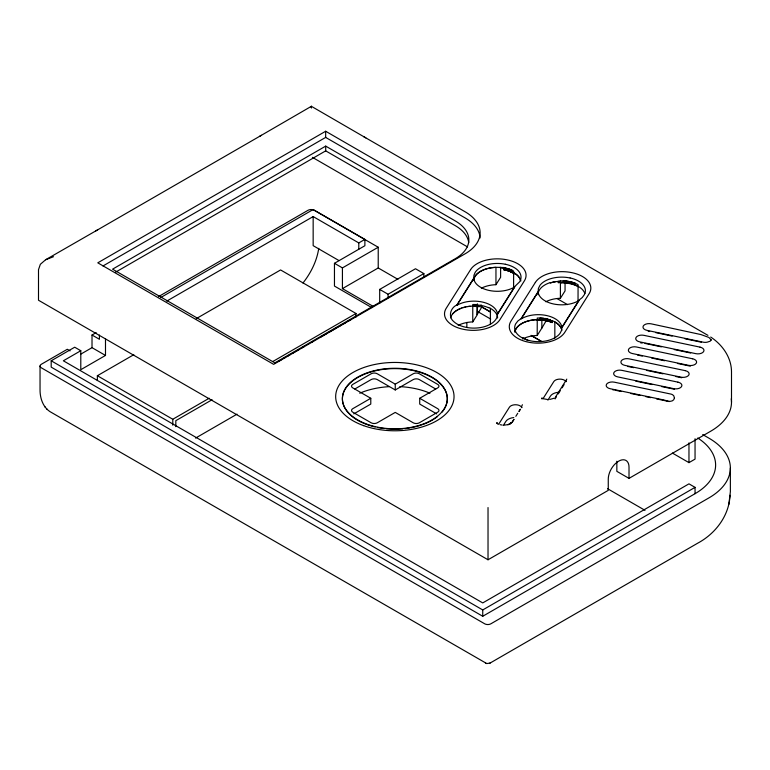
<?xml version="1.0" encoding="UTF-8"?>
<svg xmlns="http://www.w3.org/2000/svg" width="770" height="770" viewBox="0 0 770 770"><rect width="100%" height="100%" fill="white"/><g stroke="black" fill="none" stroke-linecap="round" stroke-linejoin="round"><path stroke-width="1.16" d="M488.026 507.555L488.026 559.771L608.262 490.355L608.262 479.113A14.63 8.451 -60 0 1 618.676 461.163L618.676 461.163A14.63 8.451 -60 0 1 629.013 467.13L629.013 478.372L616.847 471.346L616.847 461.23M730.153 495.245L729.46 501.029M318.742 248.364C316.845 261.088 310.878 272.975 302.976 283.023M40.04 366.048L40.04 389.764C39.982 397.975 42.802 406.858 49.935 411.603L486.775 663.576L490.134 663.037L697.803 543.129C713.578 534.669 726.245 519.452 729.354 501.578M728.844 504.437L730.364 491.751L730.364 468.035M521.781 405.954L522.426 404.741M477.419 304.102L477.169 314.507L481.096 308.279L481.096 304.872M481.375 288.192A23.62 13.639 0 0 1 495.957 284.698L500.615 277.315L500.615 268.056M458.179 325.392A23.62 13.639 0 0 1 472.761 321.899L477.419 314.516M545.815 301.773A23.62 13.639 0 0 1 560.396 298.269L565.055 290.896L565.055 280.472M522.618 338.973A23.62 13.639 0 0 1 537.2 335.479L541.849 328.097L541.849 318.838M578.077 286.546L578.029 286.613A23.62 13.639 0 0 0 560.396 282.811L560.406 282.802A23.668 13.668 0 0 1 561.359 282.773M498.585 424.386L509.432 407.195A6.458 3.725 0 0 1 515.948 404.75A6.458 3.725 0 0 1 521.81 407.705M503.32 425.425L505.861 421.392A10.328 5.958 0 0 1 513.773 417.561M512.012 422.393L513.927 419.361M515.833 416.329L517.748 413.288M519.028 411.267L520.299 409.245M511.992 422.538L513.908 419.506M519.009 411.411L520.279 409.39M542.966 398.764L553.813 381.574A6.458 3.725 0 0 1 559.954 379.119A6.458 3.725 0 0 1 565.988 381.66A6.458 3.725 0 0 0 566.239 381.102A6.458 3.725 0 0 1 566.056 381.535M547.894 400.131L550.434 396.098A10.328 5.958 0 0 1 558.346 392.267M555.324 397.32L566.807 379.119M555.093 398.937L556.431 396.752M558.288 393.884L560.252 390.679M562.11 387.811L564.083 384.615M510.943 422.942L507.776 424.703L508.412 424.549L504.283 425.146M452.798 313.698L455.147 311.494M455.551 311.195L458.179 309.579A23.687 13.677 0 0 1 459.064 309.145L461.788 308.038M97.694 229.816L45.632 259.74L40.348 264.303L38.5 269.673L38.5 300.242L488.026 559.771M259.432 136.434L311.378 106.308L365.808 137.869M95.701 230.971L261.425 135.289M325.662 131.256L97.78 262.83L273.639 364.354L465.003 253.869A51.629 29.809 0 0 0 465.003 211.712L325.662 131.256L325.662 137.406L102.978 265.968M325.7 146.117L112.574 269.163L274.861 362.863L455.301 258.691A46.239 26.69 0 0 0 455.301 220.942L325.7 146.117L325.7 150.862L115.693 272.108M105.49 338.839L105.49 355.442L92.015 347.655L92.015 335.008L96.173 332.611M158.505 296.623L308.096 210.258A4.302 2.483 0 0 1 314.179 210.258L378.224 247.237L378.224 267.96L342.429 288.625L342.429 267.902L378.224 247.237M697.755 438.005A70.224 40.541 0 0 1 695.05 493.685L482.742 616.269L51.195 367.117L51.195 360.793L74.7 347.212L80.792 350.725L80.792 369.696L105.49 355.442M160.632 297.605L313.159 209.546L364.884 239.412L364.884 245.736L334.459 263.302L334.459 286.065L371.862 307.663M80.792 350.725L63.361 360.793L482.742 602.92L688.967 483.849L695.05 487.362L695.05 493.685M166.753 301.099L313.159 216.572L358.791 242.925L364.884 239.412M80.696 354.19L92.015 347.655M97.367 380.544L97.367 375.731L133.807 354.7M196.263 318.636L280.588 269.952L356 313.486L356 317.028M379.697 303.236L379.697 289.414L415.492 268.749L423.856 273.581L423.856 277.161M379.697 289.414L388.061 294.246L423.856 273.581M97.367 375.731L172.778 419.265L209.209 398.234M272.715 361.573L356 313.486M212.077 399.745L175.82 420.67L175.82 426.657M278.374 361.467L281.474 359.677M283.553 358.474L285.622 357.28M287.691 356.087L289.761 354.893M292.869 353.093L294.949 351.9M297.018 350.706L299.087 349.503M302.196 347.713L304.266 346.519M311.523 342.332L313.592 341.129M320.84 336.952L327.058 333.362M329.127 332.159L336.375 327.972M338.454 326.778L341.562 324.988M343.632 323.795L345.701 322.592M347.771 321.398L350.879 319.608M195.57 438.092L236.996 414.164M354.826 388.994L371.169 379.572A4.302 2.483 0 0 1 377.252 379.572L395.251 389.957L413.24 379.572A4.302 2.483 0 0 1 419.323 379.572L435.666 388.994M353.786 413.894L370.784 404.077L370.784 398.283L352.785 408.678A4.302 2.483 0 0 0 352.785 412.191L371.169 422.797A4.302 2.483 0 0 0 377.252 422.797L395.251 412.402L413.24 422.797A4.302 2.483 0 0 0 419.323 422.797L437.707 412.191A4.302 2.483 0 0 0 437.707 408.678L419.708 398.283L419.708 404.077L436.706 413.894M370.784 398.283L352.785 387.897A4.302 2.483 0 0 1 352.785 384.384L371.169 373.768A4.302 2.483 0 0 1 377.252 373.768L395.251 384.163L413.24 373.768A4.302 2.483 0 0 1 419.323 373.768L437.707 384.384A4.302 2.483 0 0 1 437.707 387.897L419.708 398.283M629.013 478.372L710.71 431.21A70.994 40.993 0 0 0 731.25 398.783M672.364 453.049L688.967 462.635L695.05 459.122L695.05 438.746M51.195 360.793L482.742 609.946L695.05 487.362M489.47 663.365L490.134 663.037M45.632 259.74L53.525 256.699M554.381 398.157L549.732 399.466M463.126 307.605L465.831 306.912M553.457 282.07L550.242 282.927A23.61 13.639 0 0 1 560.319 281.262M553.476 282.07L555.661 281.666M467.64 306.575L470.172 306.248M472.385 306.104L479.104 306.393M541.849 328.097L545.535 321.86L545.535 318.385M547.595 399.505L543.524 398.783M543.062 319.916L543.37 319.945A23.62 13.639 0 0 1 545.227 320.224L545.41 320.253M567.009 282.763L561.359 282.417A23.658 13.658 0 0 0 557.981 282.609A23.62 13.639 0 0 1 584.834 293.505M500.105 424.684L502.146 425.04M655.742 332.64L672.133 336.086M685.021 338.79L701.412 342.236M644.981 343.41L661.372 346.856M674.25 349.561L690.642 353.007M637.618 355.086L642.305 356.067M651.67 358.04L664.549 360.745M677.427 363.45L690.305 366.154M633.672 367.656L628.984 366.674A6.025 3.475 0 0 0 627.598 366.491M646.55 370.37L662.941 373.806M675.819 376.52L681.671 377.743M635.779 381.14L652.171 384.577M661.546 386.55L674.424 389.254M615.442 390.265L621.294 391.497M630.659 393.46L640.034 395.433M645.886 396.666L650.563 397.647M656.425 398.879L669.303 401.584M570.079 277.999L569.675 277.912A23.668 13.504 0 0 0 539.991 285.275L538.423 288.375L538.115 291.676L521.184 318.549L517.825 321.032L515.63 323.929A23.668 13.745 -0.1 0 0 530.106 340.677L530.472 340.85A23.668 13.908 0.3 0 0 560.088 333.294L561.59 330.32L561.936 327.26L579.04 300.127L582.264 297.518L584.391 294.621A23.668 13.59 0.2 0 0 570.127 277.941M505.351 264.254L505.765 264.341A23.668 13.677 0.2 0 1 519.615 281.82L514.764 286.546L497.574 313.814C497.632 321.35 489.47 325.46 483.127 327.038A23.668 13.668 0 0 1 453.838 321.658C447.822 316.951 450.392 307.731 456.899 304.968L473.762 278.22L473.935 275.275L475.138 272.445A23.668 13.677 0.2 0 1 505.399 264.264M545.449 320.262L548.24 320.878A23.62 13.639 0 0 1 549.944 321.369L550.059 321.417M550.088 321.417L552.292 322.235A23.658 13.658 0 0 0 550.483 321.533A23.668 13.668 0 0 0 514.918 331.167M485.427 663.037L485.986 663.317M363.806 136.713L707.938 335.354M325.662 137.406L465.003 217.862A51.629 29.809 0 0 1 480.105 237.959M325.7 150.862L455.301 225.687A46.239 26.69 0 0 1 468.718 242.656M312.418 157.35L467.544 246.91M502.935 267.344L514.389 273.956M557.076 298.596L567.48 304.612M481.25 306.595L490.596 311.985M531.069 335.354L541.445 341.351M481.173 306.672L490.538 312.081M532.137 336.095L541.493 341.495M702.702 434.569L708.939 438.168A73.15 42.235 0 0 1 708.939 497.892L490.827 623.825A4.302 2.483 0 0 1 484.744 623.825L41.301 367.8A4.302 2.483 0 0 1 41.301 364.287L67.308 349.272L70.08 350.87M478.276 311.908L490.731 319.098M522.907 337.674L528.095 340.667M378.224 267.96L397.897 279.317M339.089 260.635L313.159 245.659L313.159 216.572M334.459 263.302L342.429 267.902M342.429 288.625L373.489 306.556M607.53 488.69L645.01 510.327M92.015 335.008L99.407 339.281L99.407 335.065M710.691 337.048C722.347 344.681 731.404 357.347 731.5 371.66L731.5 402.229M497.709 423.587L496.64 422.73L497.622 423.981L497.343 423.163M45.064 406.974L45.488 407.465M46.556 408.697L46.989 409.197M497.391 316.258L497.516 316.855M688.967 442.856L688.967 462.635M578.029 300.887L578.077 284.65A23.668 13.668 0 0 0 560.416 280.886L560.396 298.269M554.833 338.146L554.833 321.918A23.62 13.639 0 0 1 561.474 328.713M537.2 335.479L537.248 318.039A23.668 13.668 0 0 1 550.483 319.974L543.485 318.318L539.741 318.308A23.668 13.668 0 0 1 550.483 320.291A23.668 13.658 0 0 1 551.888 320.82L551.888 320.503A23.668 13.668 0 0 1 561.85 330.311M513.59 288.49L513.629 271.079A23.668 13.668 0 0 0 488.777 268.268A23.668 13.668 0 0 0 473.762 280.049M495.957 284.698L495.957 267.334A23.62 13.639 0 0 0 473.974 278.509M490.394 308.337L490.394 324.536M482.742 609.946L482.742 616.269M477.169 304.092L477.169 314.507M472.761 321.899L472.77 304.516A23.668 13.668 0 0 1 476.592 304.593L476.592 304.901A23.668 13.668 0 0 1 488.546 307.731L488.546 307.413A23.668 13.668 0 0 1 497.603 317.991M466.861 322.418L466.861 327.212M395.251 384.163L395.251 389.957M388.061 294.246L388.061 297.826M358.791 242.925L358.791 249.249M172.778 419.265L172.778 425.184M541.945 398.802A6.458 3.725 0 0 1 542.09 397.878A6.458 3.725 0 0 0 542.013 398.793M521.742 407.012A6.458 3.725 0 0 1 521.559 407.369M521.742 406.916A6.458 3.725 0 0 1 521.579 407.224M359.725 393.21A58.905 34.005 0 0 1 389.302 386.656M399.861 386.627A58.905 34.005 0 0 1 429.968 393.21M363.045 422.98A52.447 30.28 0 0 1 351.13 382.18A52.447 30.28 0 0 1 420.834 372.593A52.447 30.28 0 0 1 442.057 412.104M437.601 416.454A52.447 30.28 0 0 1 434.107 418.986M433.164 419.583A52.447 30.28 0 0 1 422.335 424.694M421.334 425.04A52.447 30.28 0 0 1 410.67 427.774M409.553 427.966A52.447 30.28 0 0 1 405.02 428.611M402.72 428.842A52.447 30.28 0 0 1 386.425 428.784M384.124 428.543A52.447 30.28 0 0 1 377.377 427.456M375.192 426.975A52.447 30.28 0 0 1 363.979 423.375M538.076 294.698A23.668 13.668 0 0 1 550.309 282.561M612.833 389.832A6.025 3.475 0 0 1 614.268 390.015M648.244 331.475A6.025 3.475 0 0 1 649.668 331.475M450.614 317.827A23.62 13.639 0 0 1 479.238 306.412M472.761 306.441A23.62 13.639 0 0 1 479.238 306.758M520.866 280.963A23.668 13.668 0 0 0 513.629 272.628L503.619 269.375A23.62 13.639 0 0 1 520.51 280.299M557.981 281.406A23.658 13.658 0 0 1 560.406 281.233M514.889 332.284A23.62 13.639 0 0 1 543.014 319.906M640.823 342.997A6.025 3.475 0 0 1 642.334 342.977M311.378 106.308L311.378 107.819L311.378 106.308M674.433 397.849C674.116 401.709 669.149 401.911 666.348 400.718A20.915 16.045 32.2 0 0 663.345 399.88L610.148 388.706A6.025 3.475 0 0 1 606.548 384.249A6.025 3.475 0 0 1 614.268 382.17L670.468 393.98A6.025 3.475 0 0 1 672.412 394.644L673.702 395.684L674.433 397.849M711.23 339.936L710.104 341.226L707.178 342.178A6.025 3.475 0 0 1 703.145 342.159L646.944 330.349A6.025 3.475 0 0 1 643.345 325.893A6.025 3.475 0 0 1 651.064 323.814L700.902 334.555L708.872 337.433L711.23 339.936M470.595 269.625L446.225 308.269A28.384 16.382 0 0 0 463.194 329.271L463.607 329.358A28.384 16.382 0 0 0 499.98 319.569L524.351 280.915A28.384 16.382 0 0 0 507.382 259.913L506.978 259.827A28.384 16.382 0 0 0 470.595 269.625M473.762 278.576L456.899 305.324A23.668 13.668 0 0 1 482.27 302.013A23.668 13.668 0 0 1 497.574 314.16L514.764 286.902A23.668 13.668 0 0 1 489.518 290.531A23.668 13.668 0 0 1 473.762 278.576M513.629 272.984L513.59 273.032A23.62 13.639 0 0 0 503.619 269.731A23.668 13.668 0 0 1 513.629 272.984M535.362 282.426L511.001 321.08A28.384 16.382 0 0 0 527.96 342.082L528.374 342.169A28.384 16.382 0 0 0 564.747 332.37L589.117 293.726A28.384 16.382 0 0 0 572.158 272.724L571.744 272.638A28.384 16.382 0 0 0 535.362 282.426M538.115 292.032L521.184 318.896A23.668 13.668 0 0 1 546.527 315.517A23.668 13.668 0 0 1 561.936 327.616L579.04 300.483A23.668 13.668 0 0 1 553.765 304.025A23.668 13.668 0 0 1 538.115 292.032M537.248 319.945L537.2 320.022A23.62 13.639 0 0 1 552.292 322.592A23.658 13.658 0 0 0 550.483 321.879A23.668 13.668 0 0 0 545.15 320.512L537.248 319.945M511.598 422.499L509.759 424.155L511.598 422.499M564.285 280.935L563.13 281.194A23.658 13.658 0 0 1 575.363 283.62L575.363 283.273A23.668 13.668 0 0 0 564.285 280.935M700.007 347.126L643.807 335.316A6.025 3.475 0 0 0 636.087 337.395A6.025 3.475 0 0 0 639.687 341.861L695.888 353.671A6.025 3.475 0 0 0 703.607 351.592A6.025 3.475 0 0 0 700.007 347.126M692.654 358.801L636.443 346.991A6.025 3.475 0 0 0 628.724 349.07A6.025 3.475 0 0 0 632.324 353.526L688.524 365.336A6.025 3.475 0 0 0 696.253 363.257A6.025 3.475 0 0 0 692.654 358.801M685.184 370.639L628.984 358.83A6.025 3.475 0 0 0 621.265 360.909A6.025 3.475 0 0 0 624.865 365.365L681.065 377.175A6.025 3.475 0 0 0 688.784 375.096A6.025 3.475 0 0 0 685.184 370.639M677.937 382.141L621.737 370.332A6.025 3.475 0 0 0 614.008 372.411A6.025 3.475 0 0 0 617.607 376.867L673.817 388.677A6.025 3.475 0 0 0 681.537 386.598A6.025 3.475 0 0 0 677.937 382.141M512.031 270.472L512.031 270.164A23.668 13.668 0 0 0 500.076 267.334L500.076 267.652A23.668 13.668 0 0 1 512.031 270.472M364.932 423.423A52.447 30.28 0 0 0 447.12 401.074A52.447 30.28 0 0 0 372.516 371.15A52.447 30.28 0 0 0 364.932 423.423M363.671 425.656A59.184 34.169 0 0 0 454.011 397.695A59.184 34.169 0 0 0 366.895 366.501A59.184 34.169 0 0 0 363.671 425.656"/></g></svg>
